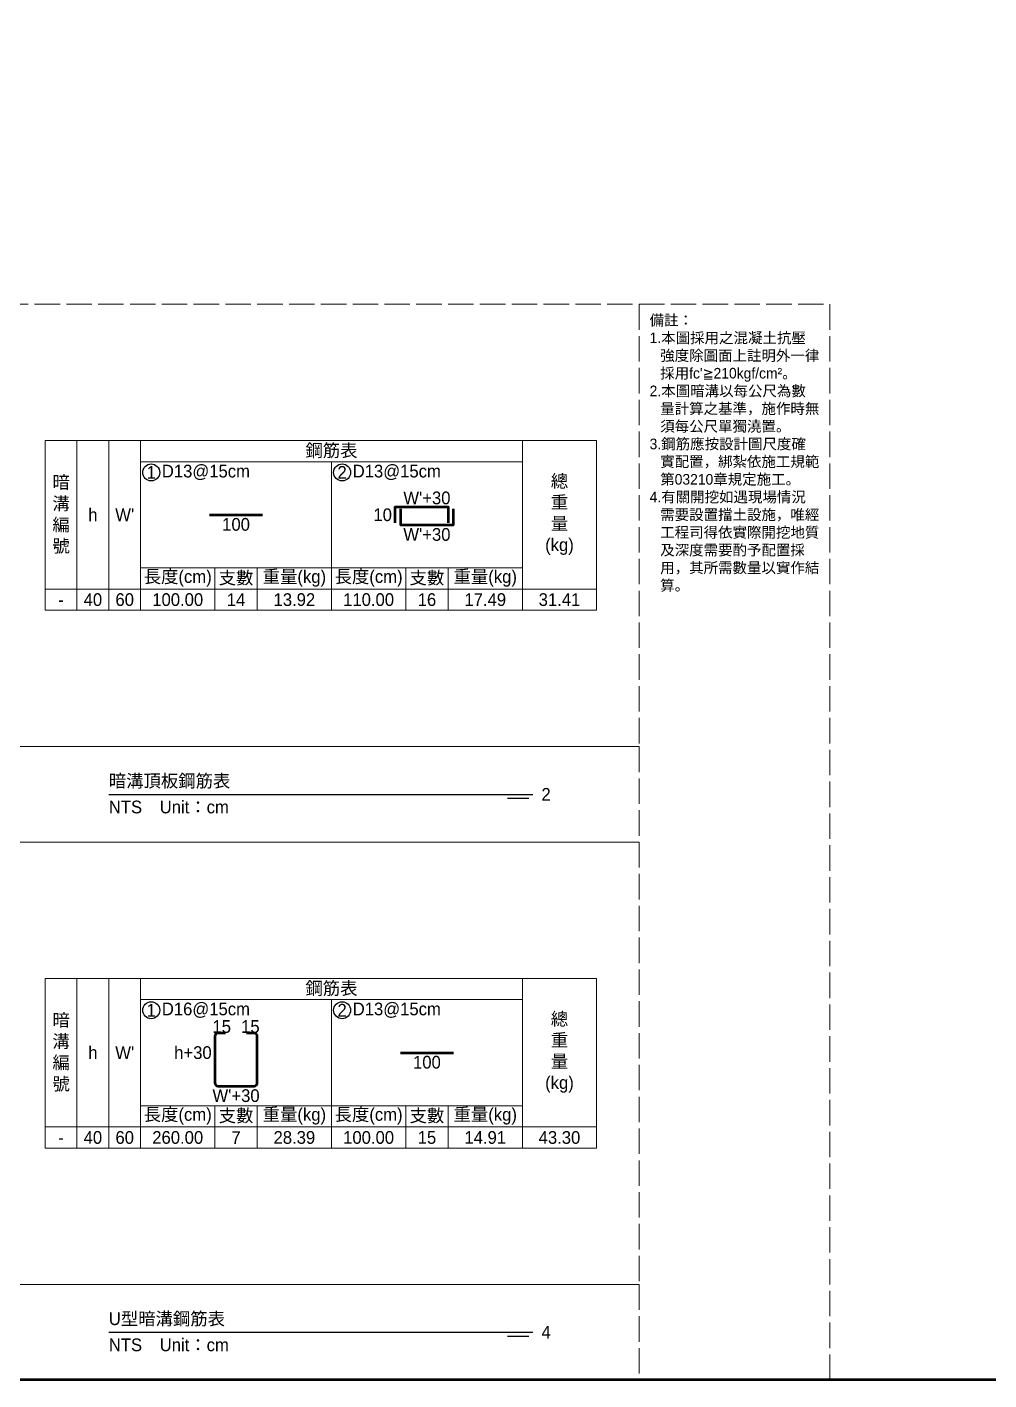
# Model space of a CAD drawing. Extents: x -3420 to 2030, y -3892 to 566.
# Drawn here: x -3019 to -2565, y -1164 to -526 of the extents above; entities that cross this region are included whole.
import ezdxf

# ---------------------------------------------------------------- set-up
doc = ezdxf.new("R2010")
doc.units = 0
doc.header["$MEASUREMENT"] = 0
doc.linetypes.add('ACAD_ISO02W100', pattern=[15, 12, -3])
for name, color, linetype, lineweight in [('一、1.基本-圖框', 7, 'Continuous', 20), ('一、3.基本-變更', 1, 'Continuous', 50), ('二、5.繪圖-鋼筋', 60, 'Continuous', 50)]:
    doc.layers.add(name, color=color, linetype=linetype, lineweight=lineweight)
doc.layers.add('一、4.基本-隱藏', color=9, linetype='ACAD_ISO02W100', lineweight=20, plot=False)
doc.layers.add('三、1.文字-說明文字', color=2, linetype='Continuous')
doc.layers.add('三、3.文字-註解文字', color=2, linetype='Continuous')
doc.styles.add('次圖名(詳圖)', font='MS PGothic.ttf', dxfattribs={"height": 6})
doc.styles.add('註解文字(詳圖)', font='MS PGothic.ttf', dxfattribs={"height": 5})

msp = doc.modelspace()

# ---------------------------------------------------------------- linework, layer by layer
at = {"layer": '一、1.基本-圖框'}
for points in [[(-3010, -791.25), (-2995, -791.25), (-2995, -721.25), (-3010, -721.25)], [(-2995, -791.25), (-2980, -791.25), (-2980, -721.25), (-2995, -721.25)], [(-2980, -791.25), (-2965, -791.25), (-2965, -721.25), (-2980, -721.25)], [(-2965, -731.25), (-2785, -731.25), (-2785, -721.25), (-2965, -721.25)], [(-2750, -791.25), (-2785, -791.25), (-2785, -721.25), (-2750, -721.25)], [(-2965, -731.25), (-2875, -731.25), (-2875, -781.25), (-2965, -781.25)], [(-2875, -731.25), (-2785, -731.25), (-2785, -781.25), (-2875, -781.25)], [(-2965, -781.25), (-2930, -781.25), (-2930, -791.25), (-2965, -791.25)], [(-2930, -781.25), (-2910, -781.25), (-2910, -791.25), (-2930, -791.25)], [(-2910, -781.25), (-2875, -781.25), (-2875, -791.25), (-2910, -791.25)], [(-2875, -781.25), (-2840, -781.25), (-2840, -791.25), (-2875, -791.25)], [(-2840, -781.25), (-2820, -781.25), (-2820, -791.25), (-2840, -791.25)], [(-2820, -781.25), (-2785, -781.25), (-2785, -791.25), (-2820, -791.25)], [(-3010, -791.25), (-2995, -791.25), (-2995, -801.25), (-3010, -801.25)], [(-2995, -791.25), (-2980, -791.25), (-2980, -801.25), (-2995, -801.25)], [(-2980, -791.25), (-2965, -791.25), (-2965, -801.25), (-2980, -801.25)], [(-2965, -791.25), (-2930, -791.25), (-2930, -801.25), (-2965, -801.25)], [(-2930, -791.25), (-2910, -791.25), (-2910, -801.25), (-2930, -801.25)], [(-2910, -791.25), (-2875, -791.25), (-2875, -801.25), (-2910, -801.25)], [(-2875, -791.25), (-2840, -791.25), (-2840, -801.25), (-2875, -801.25)], [(-2840, -791.25), (-2820, -791.25), (-2820, -801.25), (-2840, -801.25)], [(-2820, -791.25), (-2785, -791.25), (-2785, -801.25), (-2820, -801.25)], [(-2785, -791.25), (-2750, -791.25), (-2750, -801.25), (-2785, -801.25)], [(-3010, -1044.75), (-2995, -1044.75), (-2995, -974.75), (-3010, -974.75)], [(-2995, -1044.75), (-2980, -1044.75), (-2980, -974.75), (-2995, -974.75)], [(-2980, -1044.75), (-2965, -1044.75), (-2965, -974.75), (-2980, -974.75)], [(-2965, -984.75), (-2785, -984.75), (-2785, -974.75), (-2965, -974.75)], [(-2750, -1044.75), (-2785, -1044.75), (-2785, -974.75), (-2750, -974.75)], [(-2965, -984.75), (-2875, -984.75), (-2875, -1034.75), (-2965, -1034.75)], [(-2875, -984.75), (-2785, -984.75), (-2785, -1034.75), (-2875, -1034.75)], [(-2965, -1034.75), (-2930, -1034.75), (-2930, -1044.75), (-2965, -1044.75)], [(-2930, -1034.75), (-2910, -1034.75), (-2910, -1044.75), (-2930, -1044.75)], [(-2910, -1034.75), (-2875, -1034.75), (-2875, -1044.75), (-2910, -1044.75)], [(-2875, -1034.75), (-2840, -1034.75), (-2840, -1044.75), (-2875, -1044.75)], [(-2840, -1034.75), (-2820, -1034.75), (-2820, -1044.75), (-2840, -1044.75)], [(-2820, -1034.75), (-2785, -1034.75), (-2785, -1044.75), (-2820, -1044.75)], [(-3010, -1044.75), (-2995, -1044.75), (-2995, -1054.75), (-3010, -1054.75)], [(-2995, -1044.75), (-2980, -1044.75), (-2980, -1054.75), (-2995, -1054.75)], [(-2980, -1044.75), (-2965, -1044.75), (-2965, -1054.75), (-2980, -1054.75)], [(-2965, -1044.75), (-2930, -1044.75), (-2930, -1054.75), (-2965, -1054.75)], [(-2930, -1044.75), (-2910, -1044.75), (-2910, -1054.75), (-2930, -1054.75)], [(-2910, -1044.75), (-2875, -1044.75), (-2875, -1054.75), (-2910, -1054.75)], [(-2875, -1044.75), (-2840, -1044.75), (-2840, -1054.75), (-2875, -1054.75)], [(-2840, -1044.75), (-2820, -1044.75), (-2820, -1054.75), (-2840, -1054.75)], [(-2820, -1044.75), (-2785, -1044.75), (-2785, -1054.75), (-2820, -1054.75)], [(-2785, -1044.75), (-2750, -1044.75), (-2750, -1054.75), (-2785, -1054.75)]]:
    msp.add_lwpolyline(points, close=True, dxfattribs=at)
at = {"layer": '一、3.基本-變更'}
msp.add_lwpolyline([(-3420, 0), (0, 0), (0, -1164), (-3420, -1164)], close=True, dxfattribs=at)
at = {"layer": '一、4.基本-隱藏'}
for points in [[(-3420, -657), (-2640, -657), (-2640, -1164), (-3420, -1164)], [(-3030, -657), (-2730, -657), (-2730, -865.5), (-3030, -865.5)], [(-3030, -865.5), (-2730, -865.5), (-2730, -910.5), (-3030, -910.5)], [(-3030, -910.5), (-2730, -910.5), (-2730, -1119), (-3030, -1119)], [(-3030, -1119), (-2730, -1119), (-2730, -1164), (-3030, -1164)]]:
    msp.add_lwpolyline(points, close=True, dxfattribs=at)
msp.add_lwpolyline([(-3420, -1164), (-2640, -1164)], dxfattribs=at)
at = {"layer": '三、3.文字-註解文字'}
for points in [[(-2980, -888), (-2780, -888)], [(-2782, -890), (-2792, -890)], [(-2980, -1141.5), (-2780, -1141.5)], [(-2782, -1143.5), (-2792, -1143.5)]]:
    msp.add_lwpolyline(points, dxfattribs=at)
for centre in [(-2960, -736.25), (-2870, -736.25), (-2960, -989.75), (-2870, -989.75)]:
    msp.add_circle(centre, 4, dxfattribs=at)
at = {"layer": '二、5.繪圖-鋼筋'}
for points in [[(-2932.5, -756.25), (-2907.5, -756.25)], [(-2845, -760), (-2845, -752.5), (-2820, -752.5), (-2820, -760)], [(-2842.5, -753.5), (-2842.5, -761), (-2817.5, -761), (-2817.5, -753.5)], [(-2842.5, -1009.75), (-2817.5, -1009.75)]]:
    msp.add_lwpolyline(points, dxfattribs=at)
msp.add_lwpolyline([(-2925, -1000.5), (-2928.5, -1000.5, 0.4142136), (-2930, -1002), (-2930, -1024, 0.4142136), (-2928.5, -1025.5), (-2911.5, -1025.5, 0.4142136), (-2910, -1024), (-2910, -1002, 0.4142136), (-2911.5, -1000.5), (-2915, -1000.5)], format="xyb", dxfattribs=at)

# ---------------------------------------------------------------- texts
at = {"layer": '一、1.基本-圖框', "char_height": 6, "attachment_point": 5, "style": '註解文字(詳圖)'}
for s, width, insert in [('{\\fMS PGothic|b0|i0|c128|p34;鋼筋表}', 94.24964, (-2875, -726.25)), ('暗{\\fMS PGothic|b0|i0|c128|p34;溝編號}', 12.98354, (-3002.5, -756.25)), ('{\\fMS PGothic|b0|i0|c128|p34;總重量(kg)}', 6, (-2767.5, -756.25)), ('{\\fMS PGothic|b0|i0|c128|p34;h}', 12.98354, (-2987.5, -756.25)), ("W'", 22.32258, (-2972.5, -756.25)), ('{\\fMS PGothic|b0|i0|c128|p34;長度(cm)}', 35.02324, (-2947.5, -786.25)), ('{\\fMS PGothic|b0|i0|c128|p34;支數}', 19.27354, (-2920, -786.25)), ('{\\fMS PGothic|b0|i0|c128|p34;重量(kg)}', 30.27214, (-2892.5, -786.25)), ('{\\fMS PGothic|b0|i0|c128|p34;長度(cm)}', 35.02324, (-2857.5, -786.25)), ('{\\fMS PGothic|b0|i0|c128|p34;支數}', 19.27354, (-2830, -786.25)), ('{\\fMS PGothic|b0|i0|c128|p34;重量(kg)}', 30.27214, (-2802.5, -786.25)), ('{\\fMS PGothic|b0|i0|c128|p34;鋼筋表}', 94.24964, (-2875, -979.75)), ('暗{\\fMS PGothic|b0|i0|c128|p34;溝編號}', 12.98354, (-3002.5, -1009.75)), ('{\\fMS PGothic|b0|i0|c128|p34;總重量(kg)}', 6, (-2767.5, -1009.75)), ('{\\fMS PGothic|b0|i0|c128|p34;h}', 12.98354, (-2987.5, -1009.75)), ("W'", 22.32258, (-2972.5, -1009.75)), ('{\\fMS PGothic|b0|i0|c128|p34;長度(cm)}', 35.02324, (-2947.5, -1039.75)), ('{\\fMS PGothic|b0|i0|c128|p34;支數}', 19.27354, (-2920, -1039.75)), ('{\\fMS PGothic|b0|i0|c128|p34;重量(kg)}', 30.27214, (-2892.5, -1039.75)), ('{\\fMS PGothic|b0|i0|c128|p34;長度(cm)}', 35.02324, (-2857.5, -1039.75)), ('{\\fMS PGothic|b0|i0|c128|p34;支數}', 19.27354, (-2830, -1039.75)), ('{\\fMS PGothic|b0|i0|c128|p34;重量(kg)}', 30.27214, (-2802.5, -1039.75))]:
    msp.add_mtext_dynamic_manual_height_columns(s, width=width, gutter_width=30, heights=[0], dxfattribs=dict(at, insert=insert))
at = {"layer": '三、1.文字-說明文字', "insert": (-2725, -662), "char_height": 5, "attachment_point": 1, "style": '註解文字(詳圖)'}
msp.add_mtext_dynamic_manual_height_columns("{\\fMS PGothic|b0|i0|c128|p34;備註：\\P\\pi-5,l5;1.本圖採用之混凝土抗壓強度除圖面上註明外一律採用fc'≧210kgf/cm²。\\P2.本圖暗溝以每公尺為數量計算之基準，施作時無須每公尺單獨澆置。\\P3.鋼筋應按設計圖尺度確實配置，綁紮依施工規範第03210章規定施工。\\P4.有關開挖如遇現場情況需要設置擋土設施，唯經工程司得依實際開挖地質及深度需要酌予配置採用，其所需數量以實作結算。}", width=80, gutter_width=30, heights=[0], dxfattribs=at)
at = {"layer": '三、3.文字-註解文字', "char_height": 6}
for s, width, gutter_width, insert, attachment_point, style in [('1', 8.38231, 30, (-2960, -736.25), 5, '註解文字(詳圖)'), ('D13@15cm', 6.06582, 30, (-2955, -736.25), 4, '註解文字(詳圖)'), ('2', 8.38231, 30, (-2870, -736.25), 5, '註解文字(詳圖)'), ('{\\fMS PGothic|b0|i0|c128|p34;D1}3{\\fMS PGothic|b0|i0|c128|p34;@}1{\\fMS PGothic|b0|i0|c128|p34;5cm}', 6.06582, 30, (-2865, -736.25), 4, '註解文字(詳圖)'), ('-', 9.06048, 30, (-3002.5, -796.25), 5, '註解文字(詳圖)'), ('40', 9.06048, 30, (-2987.5, -796.25), 5, '註解文字(詳圖)'), ('6{\\fMS PGothic|b0|i0|c128|p34;0}', 9.06048, 30, (-2972.5, -796.25), 5, '註解文字(詳圖)'), ('100.00', 9.06048, 30, (-2947.5, -796.25), 5, '註解文字(詳圖)'), ('{\\fMS PGothic|b0|i0|c128|p34;1}4', 9.06048, 30, (-2920, -796.25), 5, '註解文字(詳圖)'), ('13.92', 9.06048, 30, (-2892.5, -796.25), 5, '註解文字(詳圖)'), ('{\\fMS PGothic|b0|i0|c128|p34;1}1{\\fMS PGothic|b0|i0|c128|p34;0.00}', 9.06048, 30, (-2857.5, -796.25), 5, '註解文字(詳圖)'), ('16', 9.06048, 30, (-2830, -796.25), 5, '註解文字(詳圖)'), ('17.49', 9.06048, 30, (-2802.5, -796.25), 5, '註解文字(詳圖)'), ('31.41', 9.06048, 30, (-2767.5, -796.25), 5, '註解文字(詳圖)'), ('暗{\\fMS PGothic|b0|i0|c128|p34;溝}頂板鋼筋表', 134.12151, 15, (-2980, -882), 4, '次圖名(詳圖)'), ('2', 3, 15, (-2776, -888), 4, '次圖名(詳圖)'), ('NTS{\\fMS PGothic|b0|i0|c128|p34;^IUnit：cm}', 136.03259, 15, (-2980, -894), 4, '次圖名(詳圖)'), ('1', 8.38231, 30, (-2960, -989.75), 5, '註解文字(詳圖)'), ('{\\fMS PGothic|b0|i0|c128|p34;D1}6{\\fMS PGothic|b0|i0|c128|p34;@15cm}', 6.06582, 30, (-2955, -989.75), 4, '註解文字(詳圖)'), ('2', 8.38231, 30, (-2870, -989.75), 5, '註解文字(詳圖)'), ('{\\fMS PGothic|b0|i0|c128|p34;D1}3{\\fMS PGothic|b0|i0|c128|p34;@}1{\\fMS PGothic|b0|i0|c128|p34;5cm}', 6.06582, 30, (-2865, -989.75), 4, '註解文字(詳圖)'), ('-', 9.06048, 30, (-3002.5, -1049.75), 5, '註解文字(詳圖)'), ('40', 9.06048, 30, (-2987.5, -1049.75), 5, '註解文字(詳圖)'), ('6{\\fMS PGothic|b0|i0|c128|p34;0}', 9.06048, 30, (-2972.5, -1049.75), 5, '註解文字(詳圖)'), ('260.00', 9.06048, 30, (-2947.5, -1049.75), 5, '註解文字(詳圖)'), ('7', 9.06048, 30, (-2920, -1049.75), 5, '註解文字(詳圖)'), ('28.39', 9.06048, 30, (-2892.5, -1049.75), 5, '註解文字(詳圖)'), ('{\\fMS PGothic|b0|i0|c128|p34;100}.00', 9.06048, 30, (-2857.5, -1049.75), 5, '註解文字(詳圖)'), ('15', 9.06048, 30, (-2830, -1049.75), 5, '註解文字(詳圖)'), ('14.91', 9.06048, 30, (-2802.5, -1049.75), 5, '註解文字(詳圖)'), ('43.30', 9.06048, 30, (-2767.5, -1049.75), 5, '註解文字(詳圖)'), ('U型暗溝鋼筋表', 134.12151, 15, (-2980, -1135.5), 4, '次圖名(詳圖)'), ('4', 3, 15, (-2776, -1141.5), 4, '次圖名(詳圖)'), ('NTS{\\fMS PGothic|b0|i0|c128|p34;^IUnit：cm}', 136.03259, 15, (-2980, -1147.5), 4, '次圖名(詳圖)')]:
    msp.add_mtext_dynamic_manual_height_columns(s, width=width, gutter_width=gutter_width, heights=[0], dxfattribs=dict(at, insert=insert, attachment_point=attachment_point, style=style))
at = {"layer": '二、5.繪圖-鋼筋', "char_height": 6, "style": '註解文字(詳圖)'}
for s, width, insert, attachment_point in [("{\\fMS PGothic|b0|i0|c128|p34;W'}+3{\\fMS PGothic|b0|i0|c128|p34;0}", 3.56631, (-2830, -745.277), 2), ('100', 3.56631, (-2920, -757.75), 2), ('{\\fMS PGothic|b0|i0|c128|p34;10}', 8.87231, (-2846.5, -756.25), 6), ("{\\fMS PGothic|b0|i0|c128|p34;W'}+3{\\fMS PGothic|b0|i0|c128|p34;0}", 3.56631, (-2830, -762.5), 2), ('15', 8.87231, (-2926.75, -1000.5), 8), ('15', 8.87231, (-2913.25, -1000.5), 8), ('{\\fMS PGothic|b0|i0|c128|p34;h+}3{\\fMS PGothic|b0|i0|c128|p34;0}', 8.87231, (-2931.5, -1009.75), 6), ('100', 3.56631, (-2830, -1011.25), 2), ("{\\fMS PGothic|b0|i0|c128|p34;W'+}3{\\fMS PGothic|b0|i0|c128|p34;0}", 3.56631, (-2920, -1027), 2)]:
    msp.add_mtext_dynamic_manual_height_columns(s, width=width, gutter_width=30, heights=[0], dxfattribs=dict(at, insert=insert, attachment_point=attachment_point))

doc.saveas('drawing.dxf')
